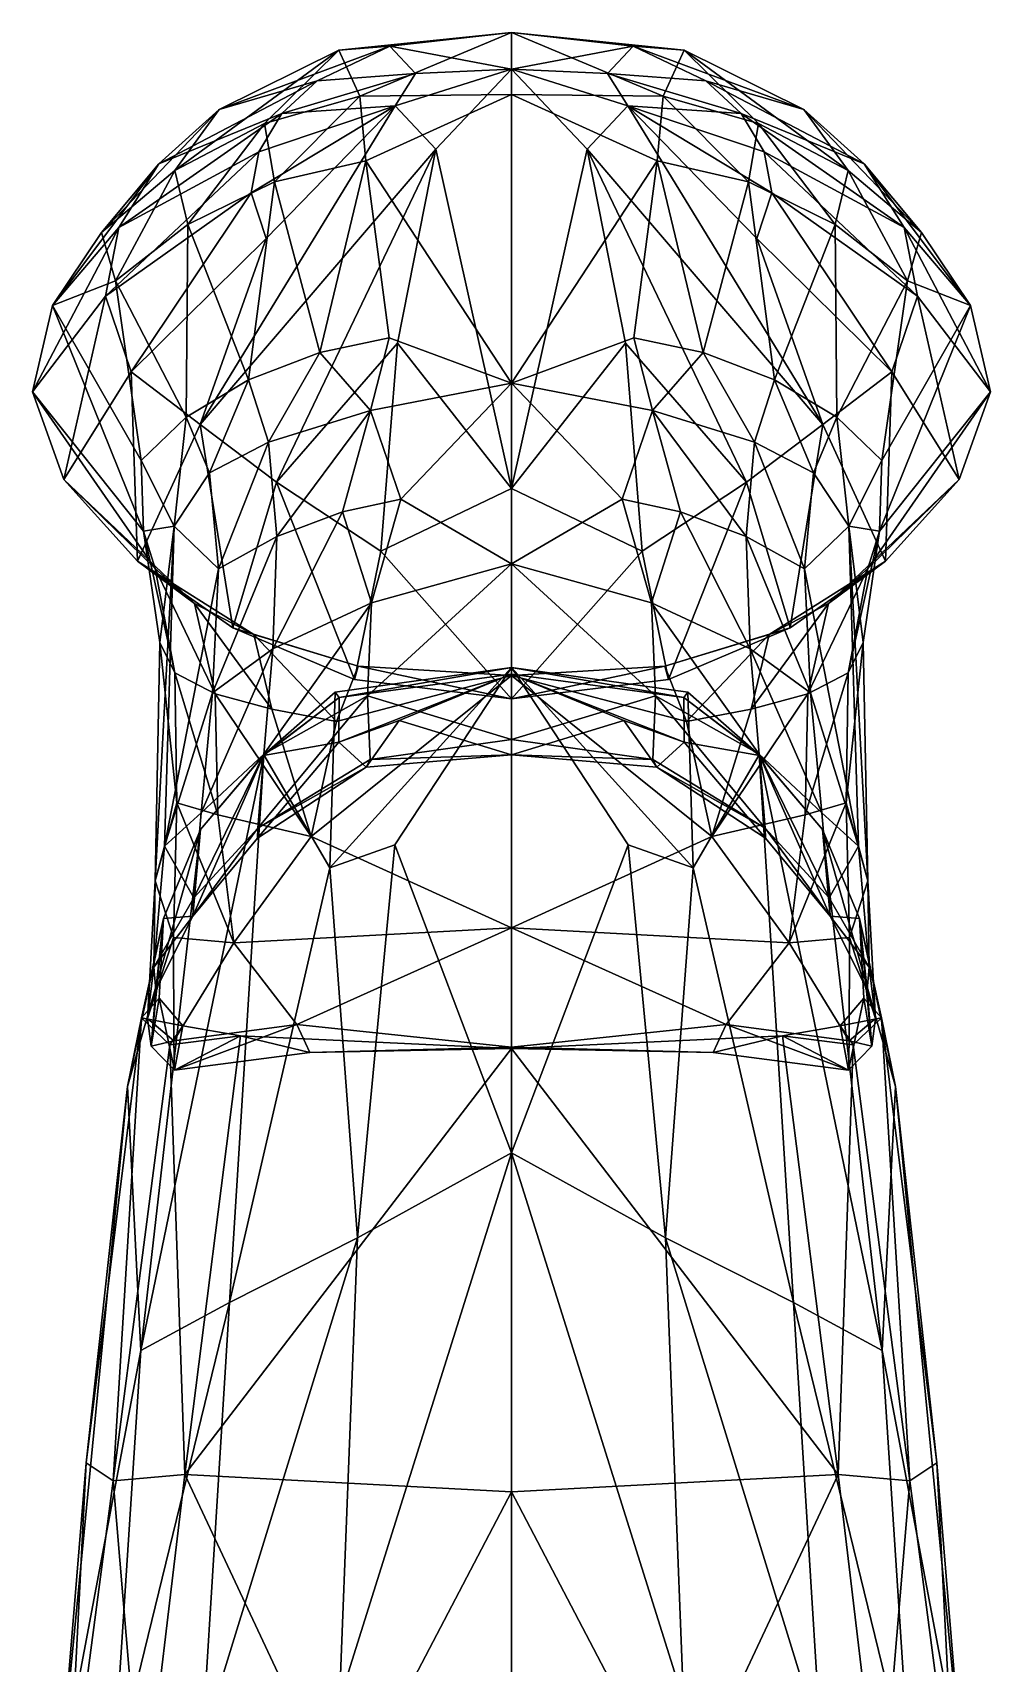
# Model space of a CAD drawing. Extents: x -1.56 to 1.56, y -5.64 to 3.99.
# Drawn here: x -0.1058 to 0.1058, y 3.6254 to 3.9858 of the extents above; entities that cross this region are included whole.
import ezdxf

# ---------------------------------------------------------------- set-up
doc = ezdxf.new("R2010")
doc.units = 0
doc.layers.add('MAMMOTH$LWO', color=1, linetype='CONTINUOUS')

msp = doc.modelspace()

# ---------------------------------------------------------------- linework, layer by layer
at = {"layer": 'MAMMOTH$LWO'}
for points in [[(-0.04293, 3.97509, 1.78441), (-0.06464, 3.96881, 1.96079), (-0.02689, 3.98274, 1.77835)], [(-0.03814, 3.9819, 1.96659), (-0.02689, 3.98274, 1.77835), (-0.06464, 3.96881, 1.96079)], [(-0.02689, 3.98274, 1.77835), (-0.02118, 3.97676, 1.62961), (-0.04293, 3.97509, 1.78441)], [(-0.02689, 3.98274, 1.77835), (-0.03814, 3.9819, 1.96659), (0, 3.98577, 1.95048)], [(-0.03814, 3.9819, 1.96659), (-0.03349, 3.97176, 2.1028), (0, 3.98577, 1.95048)], [(-0.03349, 3.97176, 2.1028), (0, 3.97209, 2.11578), (0, 3.98577, 1.95048)], [(-0.02689, 3.98274, 1.77835), (0, 3.98577, 1.95048), (0, 3.97768, 1.5602)], [(-0.02118, 3.97676, 1.62961), (-0.02689, 3.98274, 1.77835), (0, 3.97768, 1.5602)], [(0, 3.98577, 1.95048), (0.02689, 3.98274, 1.77835), (0, 3.97768, 1.5602)], [(0.03814, 3.9819, 1.96659), (0.02689, 3.98274, 1.77835), (0, 3.98577, 1.95048)], [(0.03349, 3.97176, 2.1028), (0.03814, 3.9819, 1.96659), (0, 3.98577, 1.95048)], [(0, 3.97209, 2.11578), (0.03349, 3.97176, 2.1028), (0, 3.98577, 1.95048)], [(0.02689, 3.98274, 1.77835), (0.02118, 3.97676, 1.62961), (0, 3.97768, 1.5602)], [(0.02118, 3.97676, 1.62961), (0.02689, 3.98274, 1.77835), (0.04293, 3.97509, 1.78441)], [(0.06464, 3.96881, 1.96079), (0.04293, 3.97509, 1.78441), (0.02689, 3.98274, 1.77835)], [(0.02689, 3.98274, 1.77835), (0.03814, 3.9819, 1.96659), (0.06464, 3.96881, 1.96079)], [(-0.06464, 3.96881, 1.96079), (-0.07439, 3.95533, 2.09196), (-0.03814, 3.9819, 1.96659)], [(-0.0546, 3.9657, 2.09874), (-0.03814, 3.9819, 1.96659), (-0.07439, 3.95533, 2.09196)], [(-0.0546, 3.9657, 2.09874), (-0.03349, 3.97176, 2.1028), (-0.03814, 3.9819, 1.96659)], [(0.03349, 3.97176, 2.1028), (0.0546, 3.9657, 2.09874), (0.03814, 3.9819, 1.96659)], [(0.07439, 3.95533, 2.09196), (0.06464, 3.96881, 1.96079), (0.03814, 3.9819, 1.96659)], [(0.03814, 3.9819, 1.96659), (0.0546, 3.9657, 2.09874), (0.07439, 3.95533, 2.09196)], [(-0.02571, 3.96958, 1.62272), (-0.05073, 3.96788, 1.78033), (-0.02118, 3.97676, 1.62961)], [(-0.04293, 3.97509, 1.78441), (-0.02118, 3.97676, 1.62961), (-0.05073, 3.96788, 1.78033)], [(-0.02118, 3.97676, 1.62961), (0, 3.97768, 1.5602), (-0.02571, 3.96958, 1.62272)], [(-0.02571, 3.96958, 1.62272), (0, 3.97768, 1.5602), (-0.01671, 3.96003, 1.61448)], [(0, 3.97768, 1.5602), (0, 3.88503, 1.83604), (-0.01671, 3.96003, 1.61448)], [(0, 3.97768, 1.5602), (0.02118, 3.97676, 1.62961), (0.02571, 3.96958, 1.62272)], [(0, 3.97768, 1.5602), (0.02571, 3.96958, 1.62272), (0.01671, 3.96003, 1.61448)], [(0, 3.88503, 1.83604), (0, 3.97768, 1.5602), (0.01671, 3.96003, 1.61448)], [(0.05073, 3.96788, 1.78033), (0.02571, 3.96958, 1.62272), (0.02118, 3.97676, 1.62961)], [(0.02118, 3.97676, 1.62961), (0.04293, 3.97509, 1.78441), (0.05073, 3.96788, 1.78033)], [(-0.05073, 3.96788, 1.78033), (-0.07797, 3.95678, 1.95368), (-0.04293, 3.97509, 1.78441)], [(-0.06464, 3.96881, 1.96079), (-0.04293, 3.97509, 1.78441), (-0.07797, 3.95678, 1.95368)], [(-0.0546, 3.9657, 2.09874), (-0.05237, 3.95281, 2.13853), (-0.03349, 3.97176, 2.1028)], [(-0.05237, 3.95281, 2.13853), (-0.03219, 3.95744, 2.14508), (-0.03349, 3.97176, 2.1028)], [(-0.03349, 3.97176, 2.1028), (-0.03219, 3.95744, 2.14508), (0, 3.97209, 2.11578)], [(-0.03219, 3.95744, 2.14508), (0, 3.90829, 2.24486), (0, 3.97209, 2.11578)], [(0.03219, 3.95744, 2.14508), (0.03349, 3.97176, 2.1028), (0, 3.97209, 2.11578)], [(0, 3.90829, 2.24486), (0.03219, 3.95744, 2.14508), (0, 3.97209, 2.11578)], [(0.03219, 3.95744, 2.14508), (0.05237, 3.95281, 2.13853), (0.03349, 3.97176, 2.1028)], [(0.05237, 3.95281, 2.13853), (0.0546, 3.9657, 2.09874), (0.03349, 3.97176, 2.1028)], [(0.07797, 3.95678, 1.95368), (0.05073, 3.96788, 1.78033), (0.04293, 3.97509, 1.78441)], [(0.04293, 3.97509, 1.78441), (0.06464, 3.96881, 1.96079), (0.07797, 3.95678, 1.95368)], [(-0.07797, 3.95678, 1.95368), (-0.09061, 3.94162, 2.08298), (-0.06464, 3.96881, 1.96079)], [(-0.07439, 3.95533, 2.09196), (-0.06464, 3.96881, 1.96079), (-0.09061, 3.94162, 2.08298)], [(-0.01671, 3.96003, 1.61448), (-0.06878, 3.89918, 1.89401), (-0.02571, 3.96958, 1.62272)], [(-0.05419, 3.94028, 1.76325), (-0.02571, 3.96958, 1.62272), (-0.06878, 3.89918, 1.89401)], [(-0.05583, 3.95943, 1.77545), (-0.02571, 3.96958, 1.62272), (-0.05753, 3.95037, 1.76993)], [(-0.05753, 3.95037, 1.76993), (-0.02571, 3.96958, 1.62272), (-0.05419, 3.94028, 1.76325)], [(-0.05073, 3.96788, 1.78033), (-0.02571, 3.96958, 1.62272), (-0.05583, 3.95943, 1.77545)], [(0.06878, 3.89918, 1.89401), (0.01671, 3.96003, 1.61448), (0.02571, 3.96958, 1.62272)], [(0.02571, 3.96958, 1.62272), (0.05583, 3.95943, 1.77545), (0.05753, 3.95037, 1.76993)], [(0.02571, 3.96958, 1.62272), (0.05073, 3.96788, 1.78033), (0.05583, 3.95943, 1.77545)], [(0.02571, 3.96958, 1.62272), (0.05419, 3.94028, 1.76325), (0.06878, 3.89918, 1.89401)], [(0.02571, 3.96958, 1.62272), (0.05753, 3.95037, 1.76993), (0.05419, 3.94028, 1.76325)], [(0.09061, 3.94162, 2.08298), (0.07797, 3.95678, 1.95368), (0.06464, 3.96881, 1.96079)], [(0.06464, 3.96881, 1.96079), (0.07439, 3.95533, 2.09196), (0.09061, 3.94162, 2.08298)], [(-0.05583, 3.95943, 1.77545), (-0.08676, 3.94269, 1.94511), (-0.05073, 3.96788, 1.78033)], [(-0.07797, 3.95678, 1.95368), (-0.05073, 3.96788, 1.78033), (-0.08676, 3.94269, 1.94511)], [(-0.07439, 3.95533, 2.09196), (-0.07156, 3.94335, 2.13145), (-0.0546, 3.9657, 2.09874)], [(-0.07156, 3.94335, 2.13145), (-0.05237, 3.95281, 2.13853), (-0.0546, 3.9657, 2.09874)], [(0.08676, 3.94269, 1.94511), (0.05583, 3.95943, 1.77545), (0.05073, 3.96788, 1.78033)], [(0.05073, 3.96788, 1.78033), (0.07797, 3.95678, 1.95368), (0.08676, 3.94269, 1.94511)], [(0.05237, 3.95281, 2.13853), (0.07156, 3.94335, 2.13145), (0.0546, 3.9657, 2.09874)], [(0.07156, 3.94335, 2.13145), (0.07439, 3.95533, 2.09196), (0.0546, 3.9657, 2.09874)], [(-0.05753, 3.95037, 1.76993), (-0.0897, 3.92754, 1.93535), (-0.05583, 3.95943, 1.77545)], [(-0.08676, 3.94269, 1.94511), (-0.05583, 3.95943, 1.77545), (-0.0897, 3.92754, 1.93535)], [(-0.06878, 3.89918, 1.89401), (-0.01671, 3.96003, 1.61448), (-0.0519, 3.88642, 1.88406)], [(-0.05237, 3.95281, 2.13853), (-0.04235, 3.9151, 2.21694), (-0.03219, 3.95744, 2.14508)], [(-0.0519, 3.88642, 1.88406), (-0.01671, 3.96003, 1.61448), (-0.02519, 3.91715, 1.74735)], [(-0.04235, 3.9151, 2.21694), (-0.02705, 3.91834, 2.22074), (-0.03219, 3.95744, 2.14508)], [(-0.03219, 3.95744, 2.14508), (-0.02705, 3.91834, 2.22074), (0, 3.90829, 2.24486)], [(-0.02519, 3.91715, 1.74735), (-0.01671, 3.96003, 1.61448), (0, 3.88503, 1.83604)], [(0.01671, 3.96003, 1.61448), (0.02519, 3.91715, 1.74735), (0, 3.88503, 1.83604)], [(0.02705, 3.91834, 2.22074), (0.03219, 3.95744, 2.14508), (0, 3.90829, 2.24486)], [(0.01671, 3.96003, 1.61448), (0.0519, 3.88642, 1.88406), (0.02519, 3.91715, 1.74735)], [(0.01671, 3.96003, 1.61448), (0.06878, 3.89918, 1.89401), (0.0519, 3.88642, 1.88406)], [(0.02705, 3.91834, 2.22074), (0.04235, 3.9151, 2.21694), (0.03219, 3.95744, 2.14508)], [(0.04235, 3.9151, 2.21694), (0.05237, 3.95281, 2.13853), (0.03219, 3.95744, 2.14508)], [(0.0897, 3.92754, 1.93535), (0.05753, 3.95037, 1.76993), (0.05583, 3.95943, 1.77545)], [(0.05583, 3.95943, 1.77545), (0.08676, 3.94269, 1.94511), (0.0897, 3.92754, 1.93535)], [(-0.08676, 3.94269, 1.94511), (-0.10145, 3.9255, 2.07206), (-0.07797, 3.95678, 1.95368)], [(-0.09061, 3.94162, 2.08298), (-0.07797, 3.95678, 1.95368), (-0.10145, 3.9255, 2.07206)], [(-0.09061, 3.94162, 2.08298), (-0.0875, 3.93089, 2.12196), (-0.07439, 3.95533, 2.09196)], [(-0.0875, 3.93089, 2.12196), (-0.07156, 3.94335, 2.13145), (-0.07439, 3.95533, 2.09196)], [(0.07156, 3.94335, 2.13145), (0.0875, 3.93089, 2.12196), (0.07439, 3.95533, 2.09196)], [(0.0875, 3.93089, 2.12196), (0.09061, 3.94162, 2.08298), (0.07439, 3.95533, 2.09196)], [(0.10145, 3.9255, 2.07206), (0.08676, 3.94269, 1.94511), (0.07797, 3.95678, 1.95368)], [(0.07797, 3.95678, 1.95368), (0.09061, 3.94162, 2.08298), (0.10145, 3.9255, 2.07206)], [(-0.0897, 3.92754, 1.93535), (-0.05753, 3.95037, 1.76993), (-0.08408, 3.91084, 1.92364)], [(-0.05419, 3.94028, 1.76325), (-0.08408, 3.91084, 1.92364), (-0.05753, 3.95037, 1.76993)], [(-0.07156, 3.94335, 2.13145), (-0.05813, 3.90905, 2.21028), (-0.05237, 3.95281, 2.13853)], [(-0.05813, 3.90905, 2.21028), (-0.04235, 3.9151, 2.21694), (-0.05237, 3.95281, 2.13853)], [(0.04235, 3.9151, 2.21694), (0.05813, 3.90905, 2.21028), (0.05237, 3.95281, 2.13853)], [(0.05813, 3.90905, 2.21028), (0.07156, 3.94335, 2.13145), (0.05237, 3.95281, 2.13853)], [(0.08408, 3.91084, 1.92364), (0.05419, 3.94028, 1.76325), (0.05753, 3.95037, 1.76993)], [(0.05753, 3.95037, 1.76993), (0.0897, 3.92754, 1.93535), (0.08408, 3.91084, 1.92364)], [(-0.0897, 3.92754, 1.93535), (-0.10583, 3.90637, 2.06732), (-0.08676, 3.94269, 1.94511)], [(-0.10145, 3.9255, 2.07206), (-0.08676, 3.94269, 1.94511), (-0.10583, 3.90637, 2.06732)], [(-0.0875, 3.93089, 2.12196), (-0.07192, 3.9008, 2.20136), (-0.07156, 3.94335, 2.13145)], [(-0.07192, 3.9008, 2.20136), (-0.05813, 3.90905, 2.21028), (-0.07156, 3.94335, 2.13145)], [(0.05813, 3.90905, 2.21028), (0.07192, 3.9008, 2.20136), (0.07156, 3.94335, 2.13145)], [(0.07192, 3.9008, 2.20136), (0.0875, 3.93089, 2.12196), (0.07156, 3.94335, 2.13145)], [(0.10583, 3.90637, 2.06732), (0.0897, 3.92754, 1.93535), (0.08676, 3.94269, 1.94511)], [(0.08676, 3.94269, 1.94511), (0.10145, 3.9255, 2.07206), (0.10583, 3.90637, 2.06732)], [(-0.10145, 3.9255, 2.07206), (-0.0875, 3.93089, 2.12196), (-0.09061, 3.94162, 2.08298)], [(-0.08408, 3.91084, 1.92364), (-0.05419, 3.94028, 1.76325), (-0.06878, 3.89918, 1.89401)], [(0.05419, 3.94028, 1.76325), (0.08408, 3.91084, 1.92364), (0.06878, 3.89918, 1.89401)], [(0.0875, 3.93089, 2.12196), (0.10145, 3.9255, 2.07206), (0.09061, 3.94162, 2.08298)], [(-0.10145, 3.9255, 2.07206), (-0.08182, 3.8912, 2.19029), (-0.0875, 3.93089, 2.12196)], [(-0.08182, 3.8912, 2.19029), (-0.07192, 3.9008, 2.20136), (-0.0875, 3.93089, 2.12196)], [(0.07192, 3.9008, 2.20136), (0.08182, 3.8912, 2.19029), (0.0875, 3.93089, 2.12196)], [(0.08182, 3.8912, 2.19029), (0.10145, 3.9255, 2.07206), (0.0875, 3.93089, 2.12196)], [(-0.10583, 3.90637, 2.06732), (-0.0897, 3.92754, 1.93535), (-0.09896, 3.88702, 2.05213)], [(-0.10583, 3.90637, 2.06732), (-0.0813, 3.87556, 2.20211), (-0.10145, 3.9255, 2.07206)], [(-0.0813, 3.87556, 2.20211), (-0.08182, 3.8912, 2.19029), (-0.10145, 3.9255, 2.07206)], [(-0.08408, 3.91084, 1.92364), (-0.09896, 3.88702, 2.05213), (-0.0897, 3.92754, 1.93535)], [(0.0813, 3.87556, 2.20211), (0.10583, 3.90637, 2.06732), (0.10145, 3.9255, 2.07206)], [(0.08182, 3.8912, 2.19029), (0.0813, 3.87556, 2.20211), (0.10145, 3.9255, 2.07206)], [(0.09896, 3.88702, 2.05213), (0.08408, 3.91084, 1.92364), (0.0897, 3.92754, 1.93535)], [(0.0897, 3.92754, 1.93535), (0.10583, 3.90637, 2.06732), (0.09896, 3.88702, 2.05213)], [(-0.04235, 3.9151, 2.21694), (-0.03117, 3.90223, 2.25785), (-0.02705, 3.91834, 2.22074)], [(-0.02705, 3.91834, 2.22074), (-0.03117, 3.90223, 2.25785), (0, 3.90829, 2.24486)], [(0.03117, 3.90223, 2.25785), (0.02705, 3.91834, 2.22074), (0, 3.90829, 2.24486)], [(0.03117, 3.90223, 2.25785), (0.04235, 3.9151, 2.21694), (0.02705, 3.91834, 2.22074)], [(-0.05813, 3.90905, 2.21028), (-0.05371, 3.89524, 2.24807), (-0.04235, 3.9151, 2.21694)], [(-0.05371, 3.89524, 2.24807), (-0.03117, 3.90223, 2.25785), (-0.04235, 3.9151, 2.21694)], [(-0.02519, 3.91715, 1.74735), (-0.02885, 3.87119, 1.89183), (-0.0519, 3.88642, 1.88406)], [(0, 3.88503, 1.83604), (-0.02885, 3.87119, 1.89183), (-0.02519, 3.91715, 1.74735)], [(0.02885, 3.87119, 1.89183), (0, 3.88503, 1.83604), (0.02519, 3.91715, 1.74735)], [(0.02885, 3.87119, 1.89183), (0.02519, 3.91715, 1.74735), (0.0519, 3.88642, 1.88406)], [(0.03117, 3.90223, 2.25785), (0.05371, 3.89524, 2.24807), (0.04235, 3.9151, 2.21694)], [(0.05371, 3.89524, 2.24807), (0.05813, 3.90905, 2.21028), (0.04235, 3.9151, 2.21694)], [(-0.09896, 3.88702, 2.05213), (-0.08408, 3.91084, 1.92364), (-0.08263, 3.86897, 2.03706)], [(-0.06878, 3.89918, 1.89401), (-0.08263, 3.86897, 2.03706), (-0.08408, 3.91084, 1.92364)], [(0.08263, 3.86897, 2.03706), (0.06878, 3.89918, 1.89401), (0.08408, 3.91084, 1.92364)], [(0.08408, 3.91084, 1.92364), (0.09896, 3.88702, 2.05213), (0.08263, 3.86897, 2.03706)], [(-0.07192, 3.9008, 2.20136), (-0.06676, 3.88848, 2.23905), (-0.05813, 3.90905, 2.21028)], [(-0.06676, 3.88848, 2.23905), (-0.05371, 3.89524, 2.24807), (-0.05813, 3.90905, 2.21028)], [(-0.03117, 3.90223, 2.25785), (-0.02447, 3.8827, 2.33192), (0, 3.90829, 2.24486)], [(-0.02447, 3.8827, 2.33192), (0, 3.8684, 2.3964), (0, 3.90829, 2.24486)], [(0.02447, 3.8827, 2.33192), (0.03117, 3.90223, 2.25785), (0, 3.90829, 2.24486)], [(0, 3.8684, 2.3964), (0.02447, 3.8827, 2.33192), (0, 3.90829, 2.24486)], [(0.05371, 3.89524, 2.24807), (0.06676, 3.88848, 2.23905), (0.05813, 3.90905, 2.21028)], [(0.06676, 3.88848, 2.23905), (0.07192, 3.9008, 2.20136), (0.05813, 3.90905, 2.21028)], [(-0.09896, 3.88702, 2.05213), (-0.07878, 3.86736, 2.18587), (-0.10583, 3.90637, 2.06732)], [(-0.07878, 3.86736, 2.18587), (-0.0813, 3.87556, 2.20211), (-0.10583, 3.90637, 2.06732)], [(0.07878, 3.86736, 2.18587), (0.09896, 3.88702, 2.05213), (0.10583, 3.90637, 2.06732)], [(0.0813, 3.87556, 2.20211), (0.07878, 3.86736, 2.18587), (0.10583, 3.90637, 2.06732)], [(-0.08182, 3.8912, 2.19029), (-0.07453, 3.87668, 2.24346), (-0.07192, 3.9008, 2.20136)], [(-0.07453, 3.87668, 2.24346), (-0.06676, 3.88848, 2.23905), (-0.07192, 3.9008, 2.20136)], [(-0.05371, 3.89524, 2.24807), (-0.05187, 3.8744, 2.32329), (-0.03117, 3.90223, 2.25785)], [(-0.05187, 3.8744, 2.32329), (-0.03734, 3.87988, 2.32914), (-0.03117, 3.90223, 2.25785)], [(-0.03734, 3.87988, 2.32914), (-0.02447, 3.8827, 2.33192), (-0.03117, 3.90223, 2.25785)], [(0.02447, 3.8827, 2.33192), (0.03734, 3.87988, 2.32914), (0.03117, 3.90223, 2.25785)], [(0.05187, 3.8744, 2.32329), (0.05371, 3.89524, 2.24807), (0.03117, 3.90223, 2.25785)], [(0.03734, 3.87988, 2.32914), (0.05187, 3.8744, 2.32329), (0.03117, 3.90223, 2.25785)], [(0.06676, 3.88848, 2.23905), (0.07453, 3.87668, 2.24346), (0.07192, 3.9008, 2.20136)], [(0.07453, 3.87668, 2.24346), (0.08182, 3.8912, 2.19029), (0.07192, 3.9008, 2.20136)], [(-0.08263, 3.86897, 2.03706), (-0.06878, 3.89918, 1.89401), (-0.0616, 3.85426, 2.02419)], [(-0.0519, 3.88642, 1.88406), (-0.0616, 3.85426, 2.02419), (-0.06878, 3.89918, 1.89401)], [(0.0616, 3.85426, 2.02419), (0.0519, 3.88642, 1.88406), (0.06878, 3.89918, 1.89401)], [(0.06878, 3.89918, 1.89401), (0.08263, 3.86897, 2.03706), (0.0616, 3.85426, 2.02419)], [(-0.06676, 3.88848, 2.23905), (-0.06478, 3.86726, 2.31487), (-0.05371, 3.89524, 2.24807)], [(-0.06478, 3.86726, 2.31487), (-0.05187, 3.8744, 2.32329), (-0.05371, 3.89524, 2.24807)], [(0.05187, 3.8744, 2.32329), (0.06478, 3.86726, 2.31487), (0.05371, 3.89524, 2.24807)], [(0.06478, 3.86726, 2.31487), (0.06676, 3.88848, 2.23905), (0.05371, 3.89524, 2.24807)], [(-0.0813, 3.87556, 2.20211), (-0.07453, 3.87668, 2.24346), (-0.08182, 3.8912, 2.19029)], [(0.07453, 3.87668, 2.24346), (0.0813, 3.87556, 2.20211), (0.08182, 3.8912, 2.19029)], [(-0.08263, 3.86897, 2.03706), (-0.07004, 3.85961, 2.17015), (-0.09896, 3.88702, 2.05213)], [(-0.07004, 3.85961, 2.17015), (-0.07878, 3.86736, 2.18587), (-0.09896, 3.88702, 2.05213)], [(-0.07453, 3.87668, 2.24346), (-0.06478, 3.86726, 2.31487), (-0.06676, 3.88848, 2.23905)], [(-0.0616, 3.85426, 2.02419), (-0.0519, 3.88642, 1.88406), (-0.03469, 3.84282, 2.01138)], [(-0.02885, 3.87119, 1.89183), (-0.03469, 3.84282, 2.01138), (-0.0519, 3.88642, 1.88406)], [(0, 3.88503, 1.83604), (0, 3.83851, 2.01724), (-0.02885, 3.87119, 1.89183)], [(0, 3.83851, 2.01724), (0, 3.88503, 1.83604), (0.02885, 3.87119, 1.89183)], [(0.03469, 3.84282, 2.01138), (0.02885, 3.87119, 1.89183), (0.0519, 3.88642, 1.88406)], [(0.0519, 3.88642, 1.88406), (0.0616, 3.85426, 2.02419), (0.03469, 3.84282, 2.01138)], [(0.06478, 3.86726, 2.31487), (0.07453, 3.87668, 2.24346), (0.06676, 3.88848, 2.23905)], [(0.07004, 3.85961, 2.17015), (0.08263, 3.86897, 2.03706), (0.09896, 3.88702, 2.05213)], [(0.07878, 3.86736, 2.18587), (0.07004, 3.85961, 2.17015), (0.09896, 3.88702, 2.05213)], [(-0.03734, 3.87988, 2.32914), (-0.03092, 3.85974, 2.43018), (-0.02447, 3.8827, 2.33192)], [(-0.02447, 3.8827, 2.33192), (-0.03092, 3.85974, 2.43018), (0, 3.8684, 2.3964)], [(0.03092, 3.85974, 2.43018), (0.02447, 3.8827, 2.33192), (0, 3.8684, 2.3964)], [(0.03092, 3.85974, 2.43018), (0.03734, 3.87988, 2.32914), (0.02447, 3.8827, 2.33192)], [(-0.05187, 3.8744, 2.32329), (-0.05277, 3.84961, 2.42456), (-0.03734, 3.87988, 2.32914)], [(-0.05277, 3.84961, 2.42456), (-0.03092, 3.85974, 2.43018), (-0.03734, 3.87988, 2.32914)], [(0.03092, 3.85974, 2.43018), (0.05277, 3.84961, 2.42456), (0.03734, 3.87988, 2.32914)], [(0.05277, 3.84961, 2.42456), (0.05187, 3.8744, 2.32329), (0.03734, 3.87988, 2.32914)], [(-0.0813, 3.87556, 2.20211), (-0.07768, 3.851, 2.29455), (-0.07453, 3.87668, 2.24346)], [(-0.07878, 3.86736, 2.18587), (-0.07441, 3.84431, 2.28262), (-0.0813, 3.87556, 2.20211)], [(-0.07441, 3.84431, 2.28262), (-0.07768, 3.851, 2.29455), (-0.0813, 3.87556, 2.20211)], [(-0.07768, 3.851, 2.29455), (-0.07874, 3.79831, 2.5162), (-0.07453, 3.87668, 2.24346)], [(-0.07874, 3.79831, 2.5162), (-0.07672, 3.80595, 2.52223), (-0.07453, 3.87668, 2.24346)], [(-0.07453, 3.87668, 2.24346), (-0.07672, 3.80595, 2.52223), (-0.06478, 3.86726, 2.31487)], [(-0.06478, 3.86726, 2.31487), (-0.06609, 3.83989, 2.41818), (-0.05187, 3.8744, 2.32329)], [(-0.06609, 3.83989, 2.41818), (-0.05277, 3.84961, 2.42456), (-0.05187, 3.8744, 2.32329)], [(0.06609, 3.83989, 2.41818), (0.06478, 3.86726, 2.31487), (0.05187, 3.8744, 2.32329)], [(0.05277, 3.84961, 2.42456), (0.06609, 3.83989, 2.41818), (0.05187, 3.8744, 2.32329)], [(0.07672, 3.80595, 2.52223), (0.07453, 3.87668, 2.24346), (0.06478, 3.86726, 2.31487)], [(0.07441, 3.84431, 2.28262), (0.07878, 3.86736, 2.18587), (0.0813, 3.87556, 2.20211)], [(0.07768, 3.851, 2.29455), (0.07441, 3.84431, 2.28262), (0.0813, 3.87556, 2.20211)], [(0.07768, 3.851, 2.29455), (0.0813, 3.87556, 2.20211), (0.07453, 3.87668, 2.24346)], [(0.07874, 3.79831, 2.5162), (0.07768, 3.851, 2.29455), (0.07453, 3.87668, 2.24346)], [(0.07672, 3.80595, 2.52223), (0.07874, 3.79831, 2.5162), (0.07453, 3.87668, 2.24346)], [(-0.03469, 3.84282, 2.01138), (-0.02885, 3.87119, 1.89183), (0, 3.83851, 2.01724)], [(0.02885, 3.87119, 1.89183), (0.03469, 3.84282, 2.01138), (0, 3.83851, 2.01724)], [(-0.0616, 3.85426, 2.02419), (-0.05692, 3.85277, 2.15854), (-0.08263, 3.86897, 2.03706)], [(-0.05692, 3.85277, 2.15854), (-0.07004, 3.85961, 2.17015), (-0.08263, 3.86897, 2.03706)], [(-0.07004, 3.85961, 2.17015), (-0.06551, 3.83964, 2.26967), (-0.07878, 3.86736, 2.18587)], [(-0.06551, 3.83964, 2.26967), (-0.07441, 3.84431, 2.28262), (-0.07878, 3.86736, 2.18587)], [(-0.07672, 3.80595, 2.52223), (-0.06609, 3.83989, 2.41818), (-0.06478, 3.86726, 2.31487)], [(-0.03092, 3.85974, 2.43018), (-0.03181, 3.83923, 2.54735), (0, 3.8684, 2.3964)], [(-0.03181, 3.83923, 2.54735), (0, 3.82957, 2.63969), (0, 3.8684, 2.3964)], [(0.03181, 3.83923, 2.54735), (0.03092, 3.85974, 2.43018), (0, 3.8684, 2.3964)], [(0, 3.82957, 2.63969), (0.03181, 3.83923, 2.54735), (0, 3.8684, 2.3964)], [(0.05692, 3.85277, 2.15854), (0.0616, 3.85426, 2.02419), (0.08263, 3.86897, 2.03706)], [(0.07004, 3.85961, 2.17015), (0.05692, 3.85277, 2.15854), (0.08263, 3.86897, 2.03706)], [(0.06609, 3.83989, 2.41818), (0.07672, 3.80595, 2.52223), (0.06478, 3.86726, 2.31487)], [(0.06551, 3.83964, 2.26967), (0.07004, 3.85961, 2.17015), (0.07878, 3.86736, 2.18587)], [(0.07441, 3.84431, 2.28262), (0.06551, 3.83964, 2.26967), (0.07878, 3.86736, 2.18587)], [(-0.05692, 3.85277, 2.15854), (-0.05295, 3.83628, 2.25814), (-0.07004, 3.85961, 2.17015)], [(-0.05295, 3.83628, 2.25814), (-0.06551, 3.83964, 2.26967), (-0.07004, 3.85961, 2.17015)], [(-0.05277, 3.84961, 2.42456), (-0.05474, 3.8263, 2.54408), (-0.03092, 3.85974, 2.43018)], [(-0.05474, 3.8263, 2.54408), (-0.03181, 3.83923, 2.54735), (-0.03092, 3.85974, 2.43018)], [(0.05474, 3.8263, 2.54408), (0.05277, 3.84961, 2.42456), (0.03092, 3.85974, 2.43018)], [(0.03181, 3.83923, 2.54735), (0.05474, 3.8263, 2.54408), (0.03092, 3.85974, 2.43018)], [(0.05295, 3.83628, 2.25814), (0.05692, 3.85277, 2.15854), (0.07004, 3.85961, 2.17015)], [(0.06551, 3.83964, 2.26967), (0.05295, 3.83628, 2.25814), (0.07004, 3.85961, 2.17015)], [(-0.03469, 3.84282, 2.01138), (-0.0339, 3.84574, 2.1473), (-0.0616, 3.85426, 2.02419)], [(-0.0339, 3.84574, 2.1473), (-0.05692, 3.85277, 2.15854), (-0.0616, 3.85426, 2.02419)], [(-0.0339, 3.84574, 2.1473), (-0.03868, 3.83353, 2.25049), (-0.05692, 3.85277, 2.15854)], [(-0.03868, 3.83353, 2.25049), (-0.05295, 3.83628, 2.25814), (-0.05692, 3.85277, 2.15854)], [(0.0339, 3.84574, 2.1473), (0.03469, 3.84282, 2.01138), (0.0616, 3.85426, 2.02419)], [(0.05692, 3.85277, 2.15854), (0.0339, 3.84574, 2.1473), (0.0616, 3.85426, 2.02419)], [(0.03868, 3.83353, 2.25049), (0.0339, 3.84574, 2.1473), (0.05692, 3.85277, 2.15854)], [(0.05295, 3.83628, 2.25814), (0.03868, 3.83353, 2.25049), (0.05692, 3.85277, 2.15854)], [(-0.07393, 3.81552, 2.39887), (-0.07874, 3.79831, 2.5162), (-0.07768, 3.851, 2.29455)], [(-0.07441, 3.84431, 2.28262), (-0.07393, 3.81552, 2.39887), (-0.07768, 3.851, 2.29455)], [(-0.06609, 3.83989, 2.41818), (-0.06858, 3.81331, 2.54042), (-0.05277, 3.84961, 2.42456)], [(-0.06858, 3.81331, 2.54042), (-0.05474, 3.8263, 2.54408), (-0.05277, 3.84961, 2.42456)], [(0.06858, 3.81331, 2.54042), (0.06609, 3.83989, 2.41818), (0.05277, 3.84961, 2.42456)], [(0.05474, 3.8263, 2.54408), (0.06858, 3.81331, 2.54042), (0.05277, 3.84961, 2.42456)], [(0.07393, 3.81552, 2.39887), (0.07441, 3.84431, 2.28262), (0.07768, 3.851, 2.29455)], [(0.07874, 3.79831, 2.5162), (0.07393, 3.81552, 2.39887), (0.07768, 3.851, 2.29455)], [(-0.02579, 3.80629, 3.57001), (0, 3.84545, 3.33762), (-0.04018, 3.80116, 3.5681)], [(-0.03894, 3.84001, 3.33033), (-0.04018, 3.80116, 3.5681), (0, 3.84545, 3.33762)], [(-0.03894, 3.84001, 3.33033), (0, 3.84545, 3.33762), (-0.03808, 3.83886, 3.14392)], [(0, 3.84369, 2.15953), (-0.03868, 3.83353, 2.25049), (-0.0339, 3.84574, 2.1473)], [(0, 3.844, 3.13861), (-0.03808, 3.83886, 3.14392), (0, 3.84545, 3.33762)], [(0, 3.83851, 2.01724), (-0.0339, 3.84574, 2.1473), (-0.03469, 3.84282, 2.01138)], [(0, 3.83851, 2.01724), (0, 3.84369, 2.15953), (-0.0339, 3.84574, 2.1473)], [(0, 3.73818, 3.77596), (0, 3.84545, 3.33762), (-0.02579, 3.80629, 3.57001)], [(0.03868, 3.83353, 2.25049), (0, 3.84369, 2.15953), (0.0339, 3.84574, 2.1473)], [(0.0339, 3.84574, 2.1473), (0, 3.83851, 2.01724), (0.03469, 3.84282, 2.01138)], [(0, 3.84369, 2.15953), (0, 3.83851, 2.01724), (0.0339, 3.84574, 2.1473)], [(0, 3.84545, 3.33762), (0, 3.73818, 3.77596), (0.02579, 3.80629, 3.57001)], [(0, 3.84545, 3.33762), (0.02579, 3.80629, 3.57001), (0.04018, 3.80116, 3.5681)], [(0.04018, 3.80116, 3.5681), (0.03894, 3.84001, 3.33033), (0, 3.84545, 3.33762)], [(0, 3.84545, 3.33762), (0.03894, 3.84001, 3.33033), (0.03808, 3.83886, 3.14392)], [(0.03808, 3.83886, 3.14392), (0, 3.844, 3.13861), (0, 3.84545, 3.33762)], [(-0.06551, 3.83964, 2.26967), (-0.06488, 3.81288, 2.3924), (-0.07441, 3.84431, 2.28262)], [(-0.06488, 3.81288, 2.3924), (-0.07393, 3.81552, 2.39887), (-0.07441, 3.84431, 2.28262)], [(0, 3.84369, 2.15953), (-0.04424, 3.80812, 2.39837), (-0.03868, 3.83353, 2.25049)], [(0, 3.84369, 2.15953), (0, 3.78791, 2.52013), (-0.04424, 3.80812, 2.39837)], [(-0.02482, 3.83373, 2.96999), (-0.03818, 3.82898, 2.97015), (0, 3.844, 3.13861)], [(-0.03818, 3.82898, 2.97015), (-0.03808, 3.83886, 3.14392), (0, 3.844, 3.13861)], [(0, 3.82614, 2.81333), (-0.02482, 3.83373, 2.96999), (0, 3.844, 3.13861)], [(0.02482, 3.83373, 2.96999), (0, 3.82614, 2.81333), (0, 3.844, 3.13861)], [(0.03818, 3.82898, 2.97015), (0.02482, 3.83373, 2.96999), (0, 3.844, 3.13861)], [(0.03808, 3.83886, 3.14392), (0.03818, 3.82898, 2.97015), (0, 3.844, 3.13861)], [(0.04424, 3.80812, 2.39837), (0, 3.84369, 2.15953), (0.03868, 3.83353, 2.25049)], [(0, 3.78791, 2.52013), (0, 3.84369, 2.15953), (0.04424, 3.80812, 2.39837)], [(0.06488, 3.81288, 2.3924), (0.06551, 3.83964, 2.26967), (0.07441, 3.84431, 2.28262)], [(0.07393, 3.81552, 2.39887), (0.06488, 3.81288, 2.3924), (0.07441, 3.84431, 2.28262)], [(-0.07672, 3.80595, 2.52223), (-0.06858, 3.81331, 2.54042), (-0.06609, 3.83989, 2.41818)], [(-0.05295, 3.83628, 2.25814), (-0.04424, 3.80812, 2.39837), (-0.06551, 3.83964, 2.26967)], [(-0.04424, 3.80812, 2.39837), (-0.06488, 3.81288, 2.3924), (-0.06551, 3.83964, 2.26967)], [(-0.05474, 3.8263, 2.54408), (-0.05609, 3.80995, 2.67405), (-0.03181, 3.83923, 2.54735)], [(-0.05609, 3.80995, 2.67405), (-0.03124, 3.8251, 2.67424), (-0.03181, 3.83923, 2.54735)], [(-0.03818, 3.82898, 2.97015), (-0.05481, 3.82599, 3.14663), (-0.03808, 3.83886, 3.14392)], [(-0.05481, 3.82599, 3.14663), (-0.0547, 3.82615, 3.37605), (-0.03808, 3.83886, 3.14392)], [(-0.04018, 3.80116, 3.5681), (-0.03894, 3.84001, 3.33033), (-0.0547, 3.82615, 3.37605)], [(-0.0547, 3.82615, 3.37605), (-0.03894, 3.84001, 3.33033), (-0.03808, 3.83886, 3.14392)], [(-0.03181, 3.83923, 2.54735), (-0.03124, 3.8251, 2.67424), (0, 3.82957, 2.63969)], [(0.03124, 3.8251, 2.67424), (0.03181, 3.83923, 2.54735), (0, 3.82957, 2.63969)], [(0.03124, 3.8251, 2.67424), (0.05609, 3.80995, 2.67405), (0.03181, 3.83923, 2.54735)], [(0.05609, 3.80995, 2.67405), (0.05474, 3.8263, 2.54408), (0.03181, 3.83923, 2.54735)], [(0.03894, 3.84001, 3.33033), (0.0547, 3.82615, 3.37605), (0.03808, 3.83886, 3.14392)], [(0.05481, 3.82599, 3.14663), (0.03818, 3.82898, 2.97015), (0.03808, 3.83886, 3.14392)], [(0.0547, 3.82615, 3.37605), (0.05481, 3.82599, 3.14663), (0.03808, 3.83886, 3.14392)], [(0.03894, 3.84001, 3.33033), (0.04018, 3.80116, 3.5681), (0.0547, 3.82615, 3.37605)], [(0.04424, 3.80812, 2.39837), (0.05295, 3.83628, 2.25814), (0.06551, 3.83964, 2.26967)], [(0.06488, 3.81288, 2.3924), (0.04424, 3.80812, 2.39837), (0.06551, 3.83964, 2.26967)], [(0.06858, 3.81331, 2.54042), (0.07672, 3.80595, 2.52223), (0.06609, 3.83989, 2.41818)], [(-0.03868, 3.83353, 2.25049), (-0.04424, 3.80812, 2.39837), (-0.05295, 3.83628, 2.25814)], [(0.04424, 3.80812, 2.39837), (0.03868, 3.83353, 2.25049), (0.05295, 3.83628, 2.25814)], [(-0.03212, 3.82346, 2.81181), (-0.03818, 3.82898, 2.97015), (-0.02482, 3.83373, 2.96999)], [(-0.03212, 3.82346, 2.81181), (-0.02482, 3.83373, 2.96999), (0, 3.82614, 2.81333)], [(0.02482, 3.83373, 2.96999), (0.03212, 3.82346, 2.81181), (0, 3.82614, 2.81333)], [(0.03818, 3.82898, 2.97015), (0.03212, 3.82346, 2.81181), (0.02482, 3.83373, 2.96999)], [(-0.03212, 3.82346, 2.81181), (-0.05615, 3.80774, 2.81308), (-0.03818, 3.82898, 2.97015)], [(-0.05481, 3.82599, 3.14663), (-0.03818, 3.82898, 2.97015), (-0.05615, 3.80774, 2.81308)], [(0, 3.82957, 2.63969), (-0.03124, 3.8251, 2.67424), (0, 3.82614, 2.81333)], [(0.03124, 3.8251, 2.67424), (0, 3.82957, 2.63969), (0, 3.82614, 2.81333)], [(0.05615, 3.80774, 2.81308), (0.03212, 3.82346, 2.81181), (0.03818, 3.82898, 2.97015)], [(0.03818, 3.82898, 2.97015), (0.05481, 3.82599, 3.14663), (0.05615, 3.80774, 2.81308)], [(-0.06229, 3.70515, 3.79997), (-0.0547, 3.82615, 3.37605), (-0.0819, 3.6945, 3.77209)], [(-0.06872, 3.80968, 3.19901), (-0.0819, 3.6945, 3.77209), (-0.0547, 3.82615, 3.37605)], [(-0.07041, 3.79051, 2.82705), (-0.05481, 3.82599, 3.14663), (-0.05615, 3.80774, 2.81308)], [(-0.07041, 3.79051, 2.82705), (-0.06872, 3.80968, 3.19901), (-0.05481, 3.82599, 3.14663)], [(-0.06858, 3.81331, 2.54042), (-0.0702, 3.79458, 2.67302), (-0.05474, 3.8263, 2.54408)], [(-0.0702, 3.79458, 2.67302), (-0.05609, 3.80995, 2.67405), (-0.05474, 3.8263, 2.54408)], [(-0.06872, 3.80968, 3.19901), (-0.0547, 3.82615, 3.37605), (-0.05481, 3.82599, 3.14663)], [(-0.0547, 3.82615, 3.37605), (-0.06229, 3.70515, 3.79997), (-0.04018, 3.80116, 3.5681)], [(-0.03124, 3.8251, 2.67424), (-0.05609, 3.80995, 2.67405), (-0.03212, 3.82346, 2.81181)], [(-0.03124, 3.8251, 2.67424), (-0.03212, 3.82346, 2.81181), (0, 3.82614, 2.81333)], [(0.03212, 3.82346, 2.81181), (0.03124, 3.8251, 2.67424), (0, 3.82614, 2.81333)], [(0.05609, 3.80995, 2.67405), (0.03124, 3.8251, 2.67424), (0.03212, 3.82346, 2.81181)], [(0.06229, 3.70515, 3.79997), (0.0547, 3.82615, 3.37605), (0.04018, 3.80116, 3.5681)], [(0.0547, 3.82615, 3.37605), (0.06229, 3.70515, 3.79997), (0.0819, 3.6945, 3.77209)], [(0.0819, 3.6945, 3.77209), (0.06872, 3.80968, 3.19901), (0.0547, 3.82615, 3.37605)], [(0.0547, 3.82615, 3.37605), (0.06872, 3.80968, 3.19901), (0.05481, 3.82599, 3.14663)], [(0.0702, 3.79458, 2.67302), (0.06858, 3.81331, 2.54042), (0.05474, 3.8263, 2.54408)], [(0.05609, 3.80995, 2.67405), (0.0702, 3.79458, 2.67302), (0.05474, 3.8263, 2.54408)], [(0.05481, 3.82599, 3.14663), (0.07041, 3.79051, 2.82705), (0.05615, 3.80774, 2.81308)], [(0.06872, 3.80968, 3.19901), (0.07041, 3.79051, 2.82705), (0.05481, 3.82599, 3.14663)], [(-0.05615, 3.80774, 2.81308), (-0.03212, 3.82346, 2.81181), (-0.05609, 3.80995, 2.67405)], [(0.03212, 3.82346, 2.81181), (0.05615, 3.80774, 2.81308), (0.05609, 3.80995, 2.67405)], [(-0.07393, 3.81552, 2.39887), (-0.07468, 3.78583, 2.53653), (-0.07874, 3.79831, 2.5162)], [(-0.06858, 3.81331, 2.54042), (-0.07672, 3.80595, 2.52223), (-0.0702, 3.79458, 2.67302)], [(-0.06135, 3.78461, 2.53948), (-0.07468, 3.78583, 2.53653), (-0.07393, 3.81552, 2.39887)], [(-0.06488, 3.81288, 2.3924), (-0.06135, 3.78461, 2.53948), (-0.07393, 3.81552, 2.39887)], [(0.06135, 3.78461, 2.53948), (0.06488, 3.81288, 2.3924), (0.07393, 3.81552, 2.39887)], [(0.07468, 3.78583, 2.53653), (0.06135, 3.78461, 2.53948), (0.07393, 3.81552, 2.39887)], [(0.07672, 3.80595, 2.52223), (0.06858, 3.81331, 2.54042), (0.0702, 3.79458, 2.67302)], [(0.07468, 3.78583, 2.53653), (0.07393, 3.81552, 2.39887), (0.07874, 3.79831, 2.5162)], [(-0.0819, 3.6945, 3.77209), (-0.06872, 3.80968, 3.19901), (-0.08488, 3.75288, 3.54767)], [(-0.07693, 3.78997, 3.17499), (-0.08488, 3.75288, 3.54767), (-0.06872, 3.80968, 3.19901)], [(-0.07041, 3.79051, 2.82705), (-0.07693, 3.78997, 3.17499), (-0.06872, 3.80968, 3.19901)], [(-0.0702, 3.79458, 2.67302), (-0.07041, 3.79051, 2.82705), (-0.05609, 3.80995, 2.67405)], [(-0.07041, 3.79051, 2.82705), (-0.05615, 3.80774, 2.81308), (-0.05609, 3.80995, 2.67405)], [(-0.04424, 3.80812, 2.39837), (-0.06135, 3.78461, 2.53948), (-0.06488, 3.81288, 2.3924)], [(0.06135, 3.78461, 2.53948), (0.04424, 3.80812, 2.39837), (0.06488, 3.81288, 2.3924)], [(0.07041, 3.79051, 2.82705), (0.0702, 3.79458, 2.67302), (0.05609, 3.80995, 2.67405)], [(0.05615, 3.80774, 2.81308), (0.07041, 3.79051, 2.82705), (0.05609, 3.80995, 2.67405)], [(0.06872, 3.80968, 3.19901), (0.0819, 3.6945, 3.77209), (0.08488, 3.75288, 3.54767)], [(0.08488, 3.75288, 3.54767), (0.07693, 3.78997, 3.17499), (0.06872, 3.80968, 3.19901)], [(0.07693, 3.78997, 3.17499), (0.07041, 3.79051, 2.82705), (0.06872, 3.80968, 3.19901)], [(-0.07905, 3.77921, 2.67355), (-0.0702, 3.79458, 2.67302), (-0.07672, 3.80595, 2.52223)], [(-0.07672, 3.80595, 2.52223), (-0.07874, 3.79831, 2.5162), (-0.07905, 3.77921, 2.67355)], [(0, 3.78791, 2.52013), (-0.06135, 3.78461, 2.53948), (-0.04424, 3.80812, 2.39837)], [(-0.04018, 3.80116, 3.5681), (-0.03405, 3.71944, 3.80911), (-0.02579, 3.80629, 3.57001)], [(-0.02579, 3.80629, 3.57001), (-0.03405, 3.71944, 3.80911), (0, 3.73818, 3.77596)], [(0.06135, 3.78461, 2.53948), (0, 3.78791, 2.52013), (0.04424, 3.80812, 2.39837)], [(0.03405, 3.71944, 3.80911), (0.02579, 3.80629, 3.57001), (0, 3.73818, 3.77596)], [(0.03405, 3.71944, 3.80911), (0.04018, 3.80116, 3.5681), (0.02579, 3.80629, 3.57001)], [(0.0702, 3.79458, 2.67302), (0.07905, 3.77921, 2.67355), (0.07672, 3.80595, 2.52223)], [(0.07874, 3.79831, 2.5162), (0.07672, 3.80595, 2.52223), (0.07905, 3.77921, 2.67355)], [(-0.03405, 3.71944, 3.80911), (-0.04018, 3.80116, 3.5681), (-0.06229, 3.70515, 3.79997)], [(0.04018, 3.80116, 3.5681), (0.03405, 3.71944, 3.80911), (0.06229, 3.70515, 3.79997)], [(-0.08042, 3.76789, 2.67774), (-0.07905, 3.77921, 2.67355), (-0.07874, 3.79831, 2.5162)], [(-0.07874, 3.79831, 2.5162), (-0.07468, 3.78583, 2.53653), (-0.08042, 3.76789, 2.67774)], [(0.07468, 3.78583, 2.53653), (0.07874, 3.79831, 2.5162), (0.08042, 3.76789, 2.67774)], [(0.07905, 3.77921, 2.67355), (0.08042, 3.76789, 2.67774), (0.07874, 3.79831, 2.5162)], [(-0.0702, 3.79458, 2.67302), (-0.07905, 3.77921, 2.67355), (-0.07041, 3.79051, 2.82705)], [(0.07905, 3.77921, 2.67355), (0.0702, 3.79458, 2.67302), (0.07041, 3.79051, 2.82705)], [(-0.08488, 3.75288, 3.54767), (-0.07693, 3.78997, 3.17499), (-0.08175, 3.76802, 3.39421)], [(-0.08175, 3.76802, 3.39421), (-0.07693, 3.78997, 3.17499), (-0.0779, 3.77238, 3.14144)], [(-0.07863, 3.77423, 2.81731), (-0.07964, 3.76176, 2.82252), (-0.07693, 3.78997, 3.17499)], [(-0.0779, 3.77238, 3.14144), (-0.07693, 3.78997, 3.17499), (-0.07964, 3.76176, 2.82252)], [(-0.07863, 3.77423, 2.81731), (-0.07041, 3.79051, 2.82705), (-0.07905, 3.77921, 2.67355)], [(-0.07693, 3.78997, 3.17499), (-0.07041, 3.79051, 2.82705), (-0.07863, 3.77423, 2.81731)], [(-0.06135, 3.78461, 2.53948), (0, 3.78791, 2.52013), (-0.04747, 3.76654, 2.7024)], [(0, 3.76155, 2.77059), (-0.04747, 3.76654, 2.7024), (0, 3.78791, 2.52013)], [(0, 3.78791, 2.52013), (0.06135, 3.78461, 2.53948), (0.04747, 3.76654, 2.7024)], [(0.04747, 3.76654, 2.7024), (0, 3.76155, 2.77059), (0, 3.78791, 2.52013)], [(0.07041, 3.79051, 2.82705), (0.07863, 3.77423, 2.81731), (0.07905, 3.77921, 2.67355)], [(0.07041, 3.79051, 2.82705), (0.07693, 3.78997, 3.17499), (0.07863, 3.77423, 2.81731)], [(0.07693, 3.78997, 3.17499), (0.08488, 3.75288, 3.54767), (0.08175, 3.76802, 3.39421)], [(0.07964, 3.76176, 2.82252), (0.07863, 3.77423, 2.81731), (0.07693, 3.78997, 3.17499)], [(0.07693, 3.78997, 3.17499), (0.0779, 3.77238, 3.14144), (0.07964, 3.76176, 2.82252)], [(0.07693, 3.78997, 3.17499), (0.08175, 3.76802, 3.39421), (0.0779, 3.77238, 3.14144)], [(-0.07465, 3.76294, 2.6896), (-0.08042, 3.76789, 2.67774), (-0.07468, 3.78583, 2.53653)], [(-0.07468, 3.78583, 2.53653), (-0.06135, 3.78461, 2.53948), (-0.07465, 3.76294, 2.6896)], [(-0.04747, 3.76654, 2.7024), (-0.07465, 3.76294, 2.6896), (-0.06135, 3.78461, 2.53948)], [(0.07465, 3.76294, 2.6896), (0.04747, 3.76654, 2.7024), (0.06135, 3.78461, 2.53948)], [(0.06135, 3.78461, 2.53948), (0.07468, 3.78583, 2.53653), (0.07465, 3.76294, 2.6896)], [(0.08042, 3.76789, 2.67774), (0.07465, 3.76294, 2.6896), (0.07468, 3.78583, 2.53653)], [(-0.07905, 3.77921, 2.67355), (-0.08042, 3.76789, 2.67774), (-0.07863, 3.77423, 2.81731)], [(0.08042, 3.76789, 2.67774), (0.07905, 3.77921, 2.67355), (0.07863, 3.77423, 2.81731)], [(-0.07964, 3.76176, 2.82252), (-0.07863, 3.77423, 2.81731), (-0.08042, 3.76789, 2.67774)], [(0.07863, 3.77423, 2.81731), (0.07964, 3.76176, 2.82252), (0.08042, 3.76789, 2.67774)], [(-0.0779, 3.77238, 3.14144), (-0.07267, 3.76626, 3.15875), (-0.08175, 3.76802, 3.39421)], [(-0.07964, 3.76176, 2.82252), (-0.07448, 3.75647, 2.83232), (-0.0779, 3.77238, 3.14144)], [(-0.07267, 3.76626, 3.15875), (-0.0779, 3.77238, 3.14144), (-0.07448, 3.75647, 2.83232)], [(0.0779, 3.77238, 3.14144), (0.07267, 3.76626, 3.15875), (0.07448, 3.75647, 2.83232)], [(0.07267, 3.76626, 3.15875), (0.0779, 3.77238, 3.14144), (0.08175, 3.76802, 3.39421)], [(0.07448, 3.75647, 2.83232), (0.07964, 3.76176, 2.82252), (0.0779, 3.77238, 3.14144)], [(-0.08175, 3.76802, 3.39421), (-0.09399, 3.66972, 3.75059), (-0.08488, 3.75288, 3.54767)], [(-0.08803, 3.66572, 3.73991), (-0.09399, 3.66972, 3.75059), (-0.08175, 3.76802, 3.39421)], [(-0.07553, 3.7621, 3.37897), (-0.08803, 3.66572, 3.73991), (-0.08175, 3.76802, 3.39421)], [(-0.07553, 3.7621, 3.37897), (-0.08175, 3.76802, 3.39421), (-0.07267, 3.76626, 3.15875)], [(-0.08042, 3.76789, 2.67774), (-0.07465, 3.76294, 2.6896), (-0.07964, 3.76176, 2.82252)], [(-0.07267, 3.76626, 3.15875), (-0.05992, 3.76409, 3.20134), (-0.07553, 3.7621, 3.37897)], [(-0.07465, 3.76294, 2.6896), (-0.04747, 3.76654, 2.7024), (-0.07448, 3.75647, 2.83232)], [(-0.04455, 3.76037, 2.87063), (-0.07448, 3.75647, 2.83232), (-0.04747, 3.76654, 2.7024)], [(-0.07448, 3.75647, 2.83232), (-0.05992, 3.76409, 3.20134), (-0.07267, 3.76626, 3.15875)], [(-0.04747, 3.76654, 2.7024), (0, 3.76155, 2.77059), (-0.04455, 3.76037, 2.87063)], [(0, 3.76155, 2.77059), (0.04747, 3.76654, 2.7024), (0.04455, 3.76037, 2.87063)], [(0.07448, 3.75647, 2.83232), (0.04455, 3.76037, 2.87063), (0.04747, 3.76654, 2.7024)], [(0.04747, 3.76654, 2.7024), (0.07465, 3.76294, 2.6896), (0.07448, 3.75647, 2.83232)], [(0.05992, 3.76409, 3.20134), (0.07448, 3.75647, 2.83232), (0.07267, 3.76626, 3.15875)], [(0.05992, 3.76409, 3.20134), (0.07267, 3.76626, 3.15875), (0.07553, 3.7621, 3.37897)], [(0.08175, 3.76802, 3.39421), (0.07553, 3.7621, 3.37897), (0.07267, 3.76626, 3.15875)], [(0.07465, 3.76294, 2.6896), (0.08042, 3.76789, 2.67774), (0.07964, 3.76176, 2.82252)], [(0.08803, 3.66572, 3.73991), (0.07553, 3.7621, 3.37897), (0.08175, 3.76802, 3.39421)], [(0.09399, 3.66972, 3.75059), (0.08175, 3.76802, 3.39421), (0.08488, 3.75288, 3.54767)], [(0.09399, 3.66972, 3.75059), (0.08803, 3.66572, 3.73991), (0.08175, 3.76802, 3.39421)], [(-0.07448, 3.75647, 2.83232), (-0.07964, 3.76176, 2.82252), (-0.07465, 3.76294, 2.6896)], [(-0.0722, 3.6671, 3.72082), (-0.07553, 3.7621, 3.37897), (-0.05992, 3.76409, 3.20134)], [(-0.07448, 3.75647, 2.83232), (-0.04455, 3.76037, 2.87063), (-0.05992, 3.76409, 3.20134)], [(-0.05992, 3.76409, 3.20134), (0, 3.7613, 3.22202), (-0.0722, 3.6671, 3.72082)], [(-0.04455, 3.76037, 2.87063), (0, 3.7613, 3.22202), (-0.05992, 3.76409, 3.20134)], [(0, 3.7613, 3.22202), (0.05992, 3.76409, 3.20134), (0.0722, 3.6671, 3.72082)], [(0, 3.7613, 3.22202), (0.04455, 3.76037, 2.87063), (0.05992, 3.76409, 3.20134)], [(0.04455, 3.76037, 2.87063), (0.07448, 3.75647, 2.83232), (0.05992, 3.76409, 3.20134)], [(0.07553, 3.7621, 3.37897), (0.0722, 3.6671, 3.72082), (0.05992, 3.76409, 3.20134)], [(0.07964, 3.76176, 2.82252), (0.07448, 3.75647, 2.83232), (0.07465, 3.76294, 2.6896)], [(-0.0722, 3.6671, 3.72082), (-0.08803, 3.66572, 3.73991), (-0.07553, 3.7621, 3.37897)], [(0, 3.66328, 3.71766), (-0.0722, 3.6671, 3.72082), (0, 3.7613, 3.22202)], [(-0.04455, 3.76037, 2.87063), (0, 3.76155, 2.77059), (0, 3.7613, 3.22202)], [(0, 3.76155, 2.77059), (0.04455, 3.76037, 2.87063), (0, 3.7613, 3.22202)], [(0.0722, 3.6671, 3.72082), (0, 3.66328, 3.71766), (0, 3.7613, 3.22202)], [(0.08803, 3.66572, 3.73991), (0.0722, 3.6671, 3.72082), (0.07553, 3.7621, 3.37897)], [(-0.08488, 3.75288, 3.54767), (-0.09972, 3.59993, 3.94437), (-0.0819, 3.6945, 3.77209)], [(-0.09972, 3.59993, 3.94437), (-0.08488, 3.75288, 3.54767), (-0.09399, 3.66972, 3.75059)], [(0.09972, 3.59993, 3.94437), (0.08488, 3.75288, 3.54767), (0.0819, 3.6945, 3.77209)], [(0.08488, 3.75288, 3.54767), (0.09972, 3.59993, 3.94437), (0.09399, 3.66972, 3.75059)], [(0, 3.61558, 4.04799), (0, 3.73818, 3.77596), (-0.03803, 3.61714, 4.03384)], [(-0.03405, 3.71944, 3.80911), (-0.03803, 3.61714, 4.03384), (0, 3.73818, 3.77596)], [(0, 3.73818, 3.77596), (0, 3.61558, 4.04799), (0.03803, 3.61714, 4.03384)], [(0.03803, 3.61714, 4.03384), (0.03405, 3.71944, 3.80911), (0, 3.73818, 3.77596)], [(-0.03803, 3.61714, 4.03384), (-0.03405, 3.71944, 3.80911), (-0.06833, 3.60787, 4.01485)], [(-0.06229, 3.70515, 3.79997), (-0.06833, 3.60787, 4.01485), (-0.03405, 3.71944, 3.80911)], [(0.03405, 3.71944, 3.80911), (0.03803, 3.61714, 4.03384), (0.06833, 3.60787, 4.01485)], [(0.06833, 3.60787, 4.01485), (0.06229, 3.70515, 3.79997), (0.03405, 3.71944, 3.80911)], [(-0.06833, 3.60787, 4.01485), (-0.06229, 3.70515, 3.79997), (-0.0881, 3.59959, 3.99)], [(-0.0819, 3.6945, 3.77209), (-0.0881, 3.59959, 3.99), (-0.06229, 3.70515, 3.79997)], [(0.06229, 3.70515, 3.79997), (0.06833, 3.60787, 4.01485), (0.0881, 3.59959, 3.99)], [(0.0881, 3.59959, 3.99), (0.0819, 3.6945, 3.77209), (0.06229, 3.70515, 3.79997)], [(-0.0881, 3.59959, 3.99), (-0.0819, 3.6945, 3.77209), (-0.09972, 3.59993, 3.94437)], [(0.0819, 3.6945, 3.77209), (0.0881, 3.59959, 3.99), (0.09972, 3.59993, 3.94437)], [(-0.09809, 3.58922, 3.91467), (-0.09972, 3.59993, 3.94437), (-0.09399, 3.66972, 3.75059)], [(-0.08803, 3.66572, 3.73991), (-0.09809, 3.58922, 3.91467), (-0.09399, 3.66972, 3.75059)], [(0.09809, 3.58922, 3.91467), (0.08803, 3.66572, 3.73991), (0.09399, 3.66972, 3.75059)], [(0.09972, 3.59993, 3.94437), (0.09809, 3.58922, 3.91467), (0.09399, 3.66972, 3.75059)], [(-0.08155, 3.58857, 3.89605), (-0.09809, 3.58922, 3.91467), (-0.08803, 3.66572, 3.73991)], [(-0.0722, 3.6671, 3.72082), (-0.08155, 3.58857, 3.89605), (-0.08803, 3.66572, 3.73991)], [(-0.03711, 3.59232, 3.87419), (-0.08155, 3.58857, 3.89605), (-0.0722, 3.6671, 3.72082)], [(0, 3.66328, 3.71766), (-0.03711, 3.59232, 3.87419), (-0.0722, 3.6671, 3.72082)], [(0.03711, 3.59232, 3.87419), (0, 3.66328, 3.71766), (0.0722, 3.6671, 3.72082)], [(0.08155, 3.58857, 3.89605), (0.03711, 3.59232, 3.87419), (0.0722, 3.6671, 3.72082)], [(0.08155, 3.58857, 3.89605), (0.0722, 3.6671, 3.72082), (0.08803, 3.66572, 3.73991)], [(0.09809, 3.58922, 3.91467), (0.08155, 3.58857, 3.89605), (0.08803, 3.66572, 3.73991)], [(0, 3.59108, 3.87746), (-0.03711, 3.59232, 3.87419), (0, 3.66328, 3.71766)], [(0.03711, 3.59232, 3.87419), (0, 3.59108, 3.87746), (0, 3.66328, 3.71766)]]:
    msp.add_3dface(points, dxfattribs=at)

doc.saveas('drawing.dxf')
